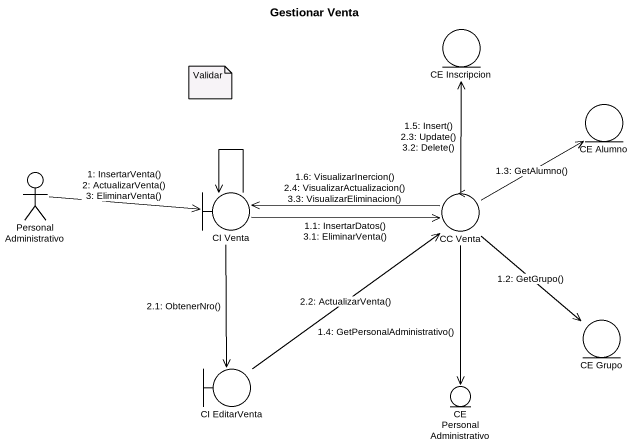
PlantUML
@startuml
title Gestionar Venta
entity "CE Inscripcion" as CE_Inscripcion
entity "CE Alumno" as CE_Alumno
actor "Personal Administrativo" as Personal_Administrativo
boundary "CI Venta" as CI_Venta
control "CC Venta" as CC_Venta
entity "CE Grupo" as CE_Grupo
boundary "CI EditarVenta" as CI_EditarVenta
entity "CE PersonalAdministrativo" as CE_PersonalAdministrativo
CI_Venta --> CI_Venta
Personal_Administrativo -right-> CI_Venta : 1: InsertarVenta()\n2: ActualizarVenta()\n3: EliminarVenta()
CI_Venta -right-> CC_Venta : 1.1: InsertarDatos()\n3.1: EliminarVenta()
CC_Venta --> CE_Grupo : 1.2: GetGrupo()
CC_Venta -up-> CE_Alumno : 1.3: GetAlumno()
CC_Venta --> CE_PersonalAdministrativo : 1.4: GetPersonalAdministrativo()
CC_Venta -up-> CE_Inscripcion : 1.5: Insert()\n2.3: Update()\n3.2: Delete()
CC_Venta -left-> CI_Venta : 1.6: VisualizarInercion()\n2.4: VisualizarActualizacion()\n3.3: VisualizarEliminacion()
CI_Venta --> CI_EditarVenta : 2.1: ObtenerNro()
CI_EditarVenta -up-> CC_Venta : 2.2: ActualizarVenta()
note as N1
  Validar
end note
@enduml
